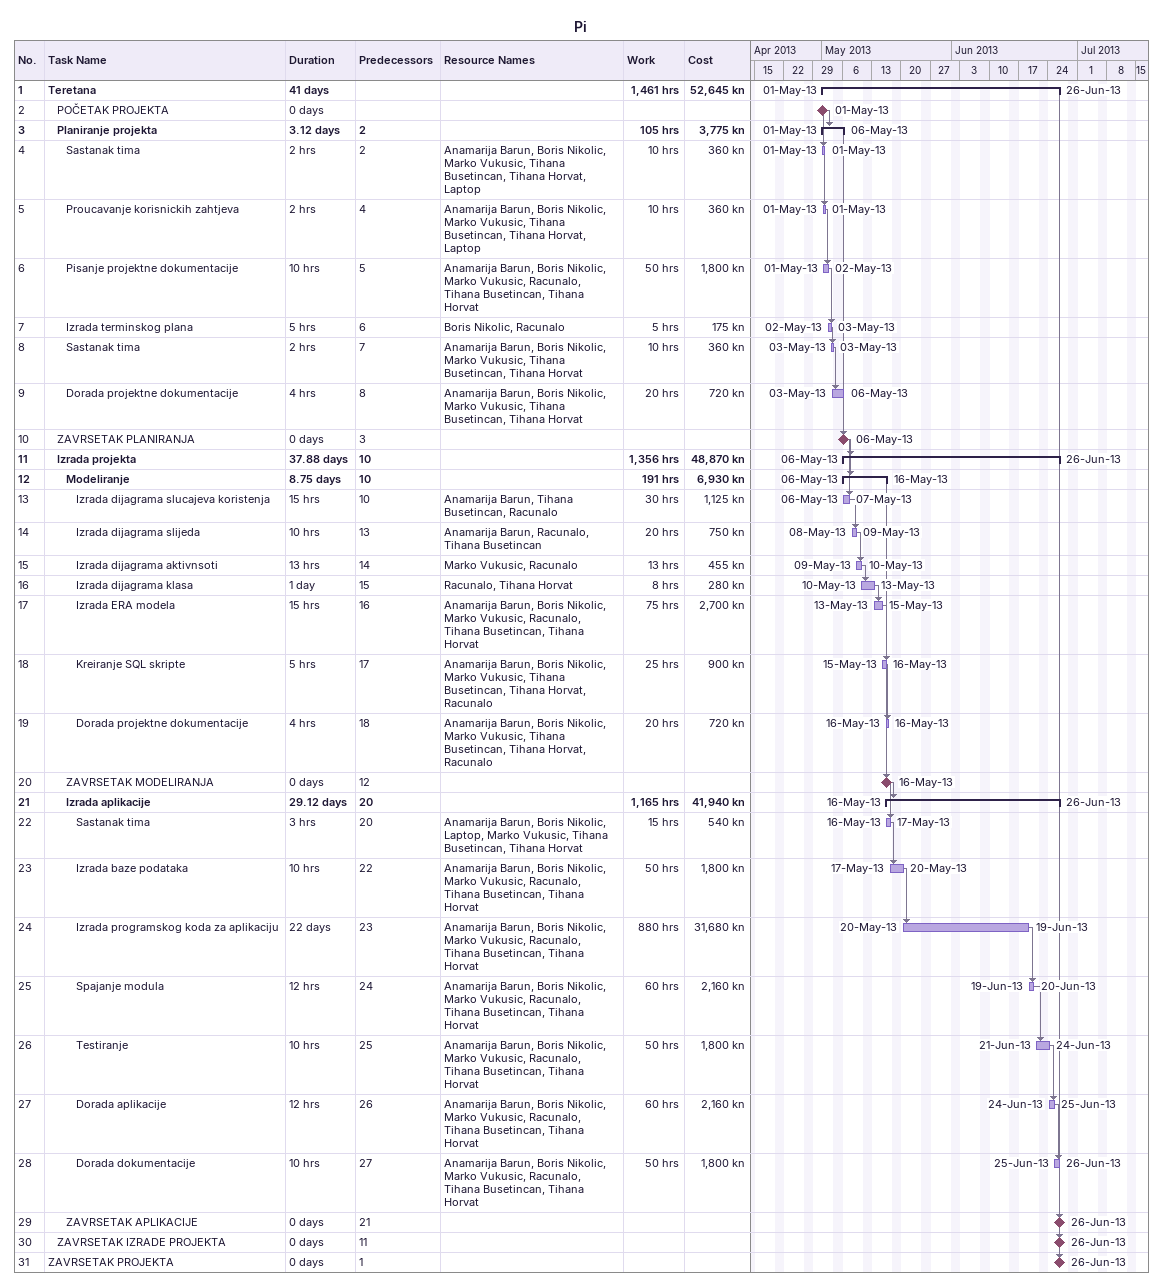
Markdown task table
Pi

| ID | Level | Task | Duration | Start | Finish | Predecessors | Resources | Work (h) | Cost (kn) |
|---|---|---|---|---|---|---|---|---|---|
| 1 | 1 | **Teretana** | 41d | 2013-05-01 | 2013-06-26 |  |  | 1461 | 52645 |
| 2 | 2 | POČETAK PROJEKTA | 0d | 2013-05-01 | 2013-05-01 |  |  |  |  |
| 3 | 2 | **Planiranje projekta** | 3.12d | 2013-05-01 | 2013-05-06 | 2 |  | 105 | 3775 |
| 4 | 3 | Sastanak tima | 2h | 2013-05-01 | 2013-05-01 | 2 | Anamarija Barun, Boris Nikolic, Marko Vukusic, Tihana Busetincan, Tihana Horvat, Laptop | 10 | 360 |
| 5 | 3 | Proucavanje korisnickih zahtjeva | 2h | 2013-05-01 | 2013-05-01 | 4 | Anamarija Barun, Boris Nikolic, Marko Vukusic, Tihana Busetincan, Tihana Horvat, Laptop | 10 | 360 |
| 6 | 3 | Pisanje projektne dokumentacije | 10h | 2013-05-01 | 2013-05-02 | 5 | Anamarija Barun, Boris Nikolic, Marko Vukusic, Racunalo, Tihana Busetincan, Tihana Horvat | 50 | 1800 |
| 7 | 3 | Izrada terminskog plana | 5h | 2013-05-02 | 2013-05-03 | 6 | Boris Nikolic, Racunalo | 5 | 175 |
| 8 | 3 | Sastanak tima | 2h | 2013-05-03 | 2013-05-03 | 7 | Anamarija Barun, Boris Nikolic, Marko Vukusic, Tihana Busetincan, Tihana Horvat | 10 | 360 |
| 9 | 3 | Dorada projektne dokumentacije | 4h | 2013-05-03 | 2013-05-06 | 8 | Anamarija Barun, Boris Nikolic, Marko Vukusic, Tihana Busetincan, Tihana Horvat | 20 | 720 |
| 10 | 2 | ZAVRSETAK PLANIRANJA | 0d | 2013-05-06 | 2013-05-06 | 3 |  |  |  |
| 11 | 2 | **Izrada projekta** | 37.88d | 2013-05-06 | 2013-06-26 | 10 |  | 1356 | 48870 |
| 12 | 3 | **Modeliranje** | 8.75d | 2013-05-06 | 2013-05-16 | 10 |  | 191 | 6930 |
| 13 | 4 | Izrada dijagrama slucajeva koristenja | 15h | 2013-05-06 | 2013-05-07 | 10 | Anamarija Barun, Tihana Busetincan, Racunalo | 30 | 1125 |
| 14 | 4 | Izrada dijagrama slijeda | 10h | 2013-05-08 | 2013-05-09 | 13 | Anamarija Barun, Racunalo, Tihana Busetincan | 20 | 750 |
| 15 | 4 | Izrada dijagrama aktivnsoti | 13h | 2013-05-09 | 2013-05-10 | 14 | Marko Vukusic, Racunalo | 13 | 455 |
| 16 | 4 | Izrada dijagrama klasa | 1d | 2013-05-10 | 2013-05-13 | 15 | Racunalo, Tihana Horvat | 8 | 280 |
| 17 | 4 | Izrada ERA modela | 15h | 2013-05-13 | 2013-05-15 | 16 | Anamarija Barun, Boris Nikolic, Marko Vukusic, Racunalo, Tihana Busetincan, Tihana Horvat | 75 | 2700 |
| 18 | 4 | Kreiranje SQL skripte | 5h | 2013-05-15 | 2013-05-16 | 17 | Anamarija Barun, Boris Nikolic, Marko Vukusic, Tihana Busetincan, Tihana Horvat, Racunalo | 25 | 900 |
| 19 | 4 | Dorada projektne dokumentacije | 4h | 2013-05-16 | 2013-05-16 | 18 | Anamarija Barun, Boris Nikolic, Marko Vukusic, Tihana Busetincan, Tihana Horvat, Racunalo | 20 | 720 |
| 20 | 3 | ZAVRSETAK MODELIRANJA | 0d | 2013-05-16 | 2013-05-16 | 12 |  |  |  |
| 21 | 3 | **Izrada aplikacije** | 29.12d | 2013-05-16 | 2013-06-26 | 20 |  | 1165 | 41940 |
| 22 | 4 | Sastanak tima | 3h | 2013-05-16 | 2013-05-17 | 20 | Anamarija Barun, Boris Nikolic, Laptop, Marko Vukusic, Tihana Busetincan, Tihana Horvat | 15 | 540 |
| 23 | 4 | Izrada baze podataka | 10h | 2013-05-17 | 2013-05-20 | 22 | Anamarija Barun, Boris Nikolic, Marko Vukusic, Racunalo, Tihana Busetincan, Tihana Horvat | 50 | 1800 |
| 24 | 4 | Izrada programskog koda za aplikaciju | 22d | 2013-05-20 | 2013-06-19 | 23 | Anamarija Barun, Boris Nikolic, Marko Vukusic, Racunalo, Tihana Busetincan, Tihana Horvat | 880 | 31680 |
| 25 | 4 | Spajanje modula | 12h | 2013-06-19 | 2013-06-20 | 24 | Anamarija Barun, Boris Nikolic, Marko Vukusic, Racunalo, Tihana Busetincan, Tihana Horvat | 60 | 2160 |
| 26 | 4 | Testiranje | 10h | 2013-06-21 | 2013-06-24 | 25 | Anamarija Barun, Boris Nikolic, Marko Vukusic, Racunalo, Tihana Busetincan, Tihana Horvat | 50 | 1800 |
| 27 | 4 | Dorada aplikacije | 12h | 2013-06-24 | 2013-06-25 | 26 | Anamarija Barun, Boris Nikolic, Marko Vukusic, Racunalo, Tihana Busetincan, Tihana Horvat | 60 | 2160 |
| 28 | 4 | Dorada dokumentacije | 10h | 2013-06-25 | 2013-06-26 | 27 | Anamarija Barun, Boris Nikolic, Marko Vukusic, Racunalo, Tihana Busetincan, Tihana Horvat | 50 | 1800 |
| 29 | 3 | ZAVRSETAK APLIKACIJE | 0d | 2013-06-26 | 2013-06-26 | 21 |  |  |  |
| 30 | 2 | ZAVRSETAK IZRADE PROJEKTA | 0d | 2013-06-26 | 2013-06-26 | 11 |  |  |  |
| 31 | 1 | ZAVRSETAK PROJEKTA | 0d | 2013-06-26 | 2013-06-26 | 1 |  |  |  |
